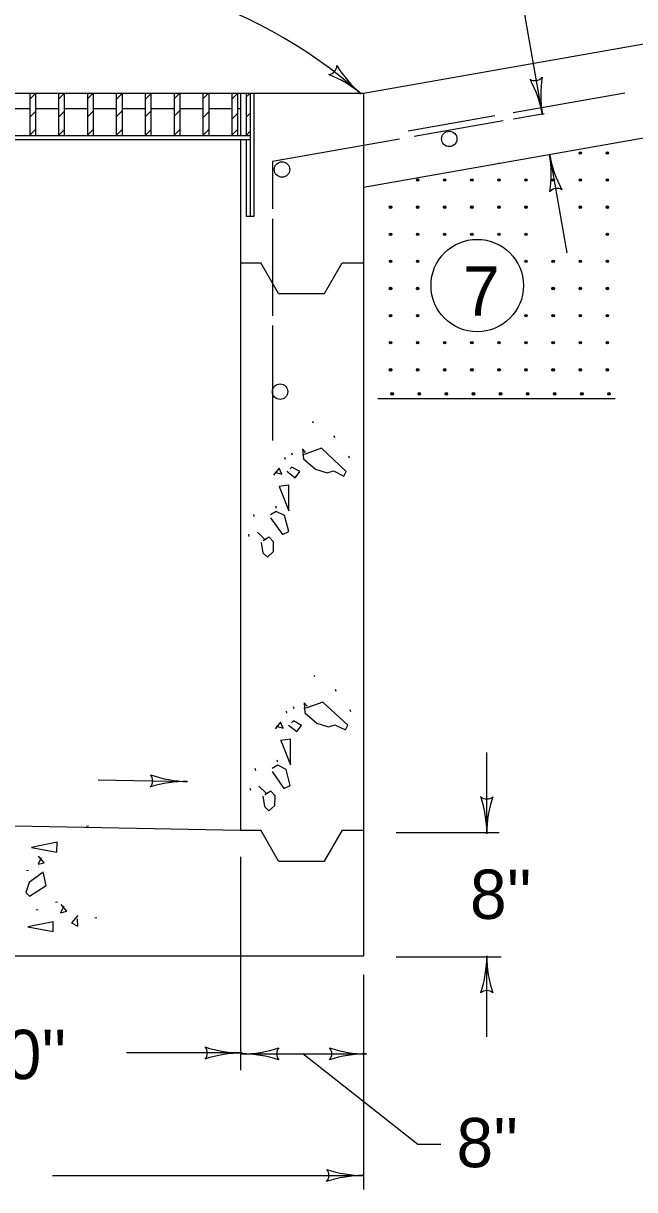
# Model space of a CAD drawing. Extents: x 997.6 to 1037, y 998.9 to 1022.8.
# Drawn here: x 1022.467 to 1024.949, y 1007.554 to 1012.286 of the extents above; entities that cross this region are included whole.
import ezdxf

# ---------------------------------------------------------------- set-up
doc = ezdxf.new("R2010")
doc.units = 0
for name, color, linetype in [('Level 1', 7, 'Continuous'), ('Level 2', 7, 'Continuous'), ('Level 4', 7, 'Continuous')]:
    doc.layers.add(name, color=color, linetype=linetype)

msp = doc.modelspace()

# ---------------------------------------------------------------- linework, layer by layer
at = {"layer": 'Level 1'}
for p, q in [((1024.5745, 1011.9153), (1024.4696, 1012.5095)), ((1023.8485, 1012.0023), (1025.3257, 1012.2627)), ((1022.037, 1012.0023), (1023.8485, 1012.0023)), ((1022.4931, 1012.0023), (1022.4931, 1011.8304)), ((1022.4933, 1011.9785), (1022.5163, 1012.0015)), ((1022.5165, 1012.0023), (1022.5165, 1011.8304)), ((1022.6097, 1011.9788), (1022.6327, 1012.0018)), ((1022.6103, 1012.0023), (1022.6103, 1011.8304)), ((1022.6337, 1012.0023), (1022.6337, 1011.8304)), ((1022.7268, 1011.9788), (1022.7498, 1012.0018)), ((1022.7275, 1012.0023), (1022.7275, 1011.8304)), ((1022.7509, 1012.0023), (1022.7509, 1011.8304)), ((1022.8447, 1012.0023), (1022.8447, 1011.8304)), ((1022.8453, 1011.9785), (1022.8683, 1012.0015)), ((1022.8681, 1012.0023), (1022.8681, 1011.8304)), ((1022.9618, 1012.0023), (1022.9618, 1011.8304)), ((1022.9618, 1011.9771), (1022.9848, 1012.0001)), ((1022.9853, 1012.0023), (1022.9853, 1011.8304)), ((1023.0788, 1011.978), (1023.1018, 1012.001)), ((1023.079, 1012.0023), (1023.079, 1011.8304)), ((1023.1025, 1012.0023), (1023.1025, 1011.8304)), ((1023.1944, 1011.978), (1023.2174, 1012.001)), ((1023.1963, 1012.0023), (1023.1963, 1011.8304)), ((1023.2197, 1012.0023), (1023.2197, 1011.8304)), ((1023.3118, 1011.9771), (1023.3348, 1012.0001)), ((1023.3134, 1012.0023), (1023.3134, 1011.8304)), ((1023.3368, 1012.0023), (1023.3368, 1011.8304)), ((1023.3485, 1012.0023), (1023.3485, 1011.8303)), ((1023.3708, 1011.9854), (1023.3852, 1011.9998)), ((1023.3719, 1012.0023), (1023.3719, 1011.8304)), ((1023.3875, 1012.0023), (1023.3875, 1011.8304)), ((1023.4032, 1012.0023), (1023.4032, 1011.5023)), ((1023.8485, 1012.0023), (1023.8485, 1008.5023)), ((1022.3987, 1011.9398), (1022.4928, 1011.9398)), ((1022.4936, 1011.9053), (1022.5166, 1011.9283)), ((1022.516, 1011.9398), (1022.6098, 1011.9398)), ((1022.6101, 1011.9053), (1022.6331, 1011.9283)), ((1022.6334, 1011.9398), (1022.7273, 1011.9398)), ((1022.7279, 1011.9067), (1022.7509, 1011.9297)), ((1022.7508, 1011.9398), (1022.8438, 1011.9398)), ((1022.8453, 1011.9084), (1022.8683, 1011.9314)), ((1022.8676, 1011.9398), (1022.9614, 1011.9398)), ((1022.9618, 1011.9069), (1022.9848, 1011.9299)), ((1022.9853, 1011.9398), (1023.0788, 1011.9398)), ((1023.0793, 1011.9093), (1023.1023, 1011.9323)), ((1023.1023, 1011.9398), (1023.1963, 1011.9398)), ((1023.1963, 1011.9028), (1023.2193, 1011.9258)), ((1023.2198, 1011.9398), (1023.3133, 1011.9398)), ((1023.3133, 1011.8968), (1023.3363, 1011.9198)), ((1023.3365, 1011.9398), (1023.3485, 1011.9398)), ((1023.3721, 1011.9056), (1023.3865, 1011.92)), ((1022.4936, 1011.8318), (1022.5166, 1011.8548)), ((1022.6108, 1011.832), (1022.6338, 1011.855)), ((1022.7279, 1011.832), (1022.7509, 1011.855)), ((1022.8458, 1011.832), (1022.8688, 1011.855)), ((1022.9632, 1011.8326), (1022.9862, 1011.8556)), ((1023.0793, 1011.8322), (1023.1023, 1011.8552)), ((1023.1963, 1011.8313), (1023.2193, 1011.8543)), ((1023.3128, 1011.8308), (1023.3358, 1011.8538)), ((1024.9468, 1011.8151), (1025.328, 1011.8823)), ((1022.1096, 1011.8148), (1023.3878, 1011.8148)), ((1022.2469, 1011.8304), (1023.3875, 1011.8304)), ((1023.3485, 1011.8139), (1023.3485, 1009.0118)), ((1023.3719, 1011.8148), (1023.3719, 1011.5023)), ((1023.3728, 1011.8323), (1023.3872, 1011.8468)), ((1023.3875, 1011.8301), (1023.3875, 1011.8148)), ((1023.3875, 1011.8148), (1023.3875, 1011.5023)), ((1023.8485, 1011.6214), (1024.9468, 1011.8151)), ((1024.3977, 1011.7183), (1024.3973, 1011.7203)), ((1024.6028, 1011.7544), (1024.6733, 1011.3543)), ((1023.4032, 1011.5023), (1023.3719, 1011.5023)), ((1023.3489, 1011.3147), (1023.4312, 1011.3147)), ((1023.5033, 1011.1897), (1023.4312, 1011.3147)), ((1023.6896, 1011.1897), (1023.7618, 1011.3147)), ((1023.7618, 1011.3147), (1023.8478, 1011.3147)), ((1023.5033, 1011.1897), (1023.6896, 1011.1897)), ((1024.87, 1010.7627), (1023.9063, 1010.7627)), ((1024.3485, 1008.9982), (1024.3485, 1009.327)), ((1022.7709, 1009.2164), (1023.1333, 1009.2095)), ((1021.0985, 1009.0551), (1023.3485, 1009.0118)), ((1023.3492, 1009.0121), (1023.4314, 1009.0121)), ((1023.5035, 1008.8871), (1023.4314, 1009.0121)), ((1023.6898, 1008.8871), (1023.7621, 1009.0121)), ((1023.7621, 1009.0121), (1023.848, 1009.0121)), ((1023.9811, 1009.0023), (1024.3986, 1009.0023)), ((1023.3485, 1008.9043), (1023.3485, 1008.0392)), ((1023.5035, 1008.8871), (1023.6898, 1008.8871)), ((1020.5985, 1008.5023), (1023.8485, 1008.5023)), ((1023.9811, 1008.4987), (1024.407, 1008.4987)), ((1024.3485, 1008.1734), (1024.3485, 1008.5023)), ((1023.8485, 1008.4257), (1023.8485, 1007.5537)), ((1023.3552, 1008.1082), (1022.8866, 1008.1082)), ((1023.3488, 1008.1047), (1023.8478, 1008.1047)), ((1023.6017, 1008.1066), (1024.0683, 1007.7388)), ((1024.0683, 1007.7388), (1024.1617, 1007.7388)), ((1022.5853, 1007.6112), (1023.8485, 1007.6112))]:
    msp.add_line(p, q, dxfattribs=at)
for points in [[(1023.6438, 1010.6698), (1023.6405, 1010.6638)], [(1023.7272, 1010.6139), (1023.7297, 1010.6058)], [(1023.5274, 1010.5256), (1023.5299, 1010.5173)], [(1023.5561, 1010.5439), (1023.5586, 1010.5357)], [(1023.6005, 1010.5593), (1023.6043, 1010.5188), (1023.653, 1010.4765), (1023.7, 1010.462), (1023.7257, 1010.4698), (1023.7683, 1010.4491), (1023.7779, 1010.4682), (1023.6769, 1010.5619), (1023.6117, 1010.5385), (1023.6004, 1010.5354)], [(1023.6127, 1010.5452), (1023.6018, 1010.5584)], [(1023.7869, 1010.5315), (1023.7894, 1010.5233)], [(1023.4877, 1010.4648), (1023.5162, 1010.4568), (1023.5055, 1010.4808), (1023.4833, 1010.4532)], [(1023.5373, 1010.469), (1023.5713, 1010.4425), (1023.5896, 1010.4674), (1023.5572, 1010.4856), (1023.5498, 1010.4778)], [(1023.5062, 1010.4063), (1023.5452, 1010.308), (1023.5453, 1010.4121), (1023.5052, 1010.4061)], [(1023.4009, 1010.2933), (1023.4034, 1010.285)], [(1023.4711, 1010.2801), (1023.5188, 1010.2116), (1023.5449, 1010.2238), (1023.528, 1010.289), (1023.4937, 1010.3058), (1023.4711, 1010.292)], [(1023.4905, 1010.3277), (1023.4931, 1010.3194)], [(1023.3806, 1010.2126), (1023.3832, 1010.2043)], [(1023.4463, 1010.193), (1023.4173, 1010.2215)], [(1023.4333, 1010.1799), (1023.4398, 1010.1378), (1023.458, 1010.1203), (1023.4822, 1010.143), (1023.4828, 1010.1821), (1023.4654, 1010.2008), (1023.441, 1010.1856)], [(1023.6498, 1009.6398), (1023.6466, 1009.6338)], [(1023.7333, 1009.5838), (1023.7358, 1009.5757)], [(1023.6066, 1009.5292), (1023.6104, 1009.4887), (1023.6591, 1009.4464), (1023.7061, 1009.4319), (1023.7318, 1009.4397), (1023.7744, 1009.419), (1023.784, 1009.4381), (1023.683, 1009.5318), (1023.6178, 1009.5084), (1023.6065, 1009.5053)], [(1023.5335, 1009.4955), (1023.536, 1009.4873)], [(1023.5622, 1009.5138), (1023.5647, 1009.5056)], [(1023.6188, 1009.5151), (1023.6078, 1009.5283)], [(1023.793, 1009.5014), (1023.7955, 1009.4932)], [(1023.4938, 1009.4347), (1023.5223, 1009.4267), (1023.5116, 1009.4508), (1023.4894, 1009.4231)], [(1023.5433, 1009.4389), (1023.5773, 1009.4124), (1023.5957, 1009.4373), (1023.5633, 1009.4555), (1023.5559, 1009.4477)], [(1023.5123, 1009.3762), (1023.5513, 1009.2779), (1023.5514, 1009.382), (1023.5113, 1009.376)], [(1023.4966, 1009.2976), (1023.4992, 1009.2893)], [(1023.407, 1009.2632), (1023.4095, 1009.2549)], [(1023.4772, 1009.25), (1023.5249, 1009.1815), (1023.551, 1009.1937), (1023.5341, 1009.2589), (1023.4998, 1009.2757), (1023.4772, 1009.2619)], [(1023.3867, 1009.1825), (1023.3893, 1009.1743)], [(1023.4523, 1009.1629), (1023.4234, 1009.1914)], [(1023.4394, 1009.1498), (1023.4458, 1009.1077), (1023.4641, 1009.0902), (1023.4883, 1009.1129), (1023.4888, 1009.152), (1023.4715, 1009.1707), (1023.4471, 1009.1555)], [(1022.7315, 1009.0288), (1022.7229, 1009.0277)], [(1022.6046, 1008.963), (1022.5011, 1008.9417), (1022.6035, 1008.9235), (1022.6046, 1008.9641)], [(1022.5398, 1008.9003), (1022.5269, 1008.8737), (1022.5525, 1008.8801), (1022.5291, 1008.9068)], [(1022.5441, 1008.8394), (1022.4908, 1008.7999), (1022.4779, 1008.7594), (1022.4928, 1008.7445), (1022.5601, 1008.7872), (1022.5483, 1008.8426)], [(1022.488, 1008.8481), (1022.4795, 1008.847)], [(1022.5273, 1008.6884), (1022.5188, 1008.6873)], [(1022.6058, 1008.7198), (1022.5973, 1008.7188)], [(1022.6313, 1008.704), (1022.6185, 1008.6773), (1022.6442, 1008.6838), (1022.6207, 1008.7104)], [(1022.5888, 1008.641), (1022.4854, 1008.6197), (1022.5878, 1008.6015), (1022.5888, 1008.642)], [(1022.6881, 1008.6655), (1022.6625, 1008.6357), (1022.6881, 1008.6228), (1022.687, 1008.6527)], [(1022.7655, 1008.657), (1022.757, 1008.6559)]]:
    msp.add_lwpolyline(points, dxfattribs=at)
msp.add_circle((1024.3096, 1011.2218), 0.1875, dxfattribs=at)
for centre, radius, start, end in [((1022.5059, 1010.4867), 2.0158, 48.6351, 98.7248), ((1023.7022, 1012.1149), 0.0375, 278.462, 0.5787), ((1024.1413, 1012.357), 0.4687, 211.0346, 229.6813), ((1023.5348, 1011.6421), 0.4687, 49.6874, 68.3562), ((1024.5435, 1012.0908), 0.0375, 238.7898, 320.9065), ((1024.1129, 1011.8337), 0.4687, 10.0152, 28.684), ((1025.0361, 1011.9968), 0.4687, 171.3624, 190.0091), ((1023.5348, 1011.6421), 0.4687, 49.6752, 49.6874), ((1024.1129, 1011.8337), 0.4687, 10.003, 10.0152), ((1025.0645, 1011.8357), 0.4687, 189.9745, 189.9867), ((1025.0645, 1011.8357), 0.4687, 189.9745, 189.9867), ((1025.0645, 1011.8357), 0.4687, 189.9867, 208.6555), ((1024.1412, 1011.6731), 0.4687, 351.3339, 9.9806), ((1025.0645, 1011.8357), 0.4687, 189.9867, 208.6555), ((1024.1412, 1011.6731), 0.4687, 351.3339, 9.9806), ((1024.6337, 1011.5789), 0.0375, 58.7613, 140.878), ((1024.6337, 1011.5789), 0.0375, 58.7613, 140.878), ((1022.955, 1009.213), 0.0375, 317.6772, 39.7939), ((1023.1243, 1008.7408), 0.4687, 88.9026, 107.5714), ((1023.1422, 1009.6782), 0.4687, 250.2498, 268.8965), ((1023.1243, 1008.7408), 0.4687, 88.8904, 88.9026), ((1024.3486, 1009.1764), 0.0375, 228.7746, 310.8913), ((1023.8798, 1008.9982), 0.4688, 0, 18.6688), ((1024.3486, 1009.1764), 0.0375, 228.7746, 310.8913), ((1023.8798, 1008.9982), 0.4688, 0, 18.6688), ((1024.8172, 1008.9982), 0.4688, 161.3472, 179.9939), ((1024.8172, 1008.9982), 0.4688, 161.3472, 179.9939), ((1023.8798, 1008.9982), 0.4688, 359.9878, 0), ((1023.8798, 1008.9982), 0.4688, 359.9878, 0), ((1023.8798, 1008.5023), 0.4688, 341.3472, 359.9939), ((1024.8172, 1008.5023), 0.4688, 179.9878, 180), ((1024.8172, 1008.5023), 0.4688, 180, 198.6688), ((1024.3484, 1008.324), 0.0375, 48.7746, 130.8913), ((1023.1769, 1008.1082), 0.0375, 318.7746, 40.8913), ((1023.3552, 1008.5769), 0.4688, 251.3472, 269.9939), ((1023.3545, 1008.5734), 0.4688, 270, 288.6688), ((1023.5328, 1008.1046), 0.0375, 138.7746, 220.8913), ((1023.6819, 1008.1046), 0.0375, 319.1087, 41.2254), ((1023.8602, 1008.5734), 0.4688, 251.3312, 270), ((1023.3552, 1007.6394), 0.4688, 90, 108.6688), ((1023.3545, 1008.5734), 0.4688, 269.9878, 270), ((1023.3545, 1007.6359), 0.4688, 71.3472, 89.9939), ((1023.3552, 1007.6394), 0.4688, 89.9878, 90), ((1023.8602, 1007.6359), 0.4688, 90.0061, 108.6528), ((1023.8602, 1008.5734), 0.4688, 270, 270.0122), ((1023.6703, 1007.6112), 0.0375, 318.7746, 40.8913), ((1023.8485, 1007.1424), 0.4688, 90, 108.6688), ((1023.8485, 1008.0799), 0.4688, 251.3472, 269.9939), ((1023.8485, 1007.1424), 0.4688, 89.9878, 90)]:
    msp.add_arc(centre, radius, start, end, dxfattribs=at)
at = {"layer": 'Level 2'}
for p, q in [((1024.9092, 1012.0032), (1024.4549, 1011.9231)), ((1024.3816, 1011.9102), (1024.0297, 1011.8481)), ((1024.5818, 1011.9192), (1024.4563, 1011.8971)), ((1024.4147, 1011.8898), (1024.054, 1011.8262)), ((1023.9938, 1011.8156), (1023.479, 1011.7248)), ((1023.479, 1011.7248), (1023.479, 1011.5327)), ((1023.479, 1011.493), (1023.479, 1011.0992)), ((1023.479, 1011.0595), (1023.479, 1010.5929))]:
    msp.add_line(p, q, dxfattribs=at)
for centre in [(1024.196, 1011.8169), (1023.5173, 1011.6928), (1023.5094, 1010.7913)]:
    msp.add_circle(centre, 0.0313, dxfattribs=at)
at = {"layer": 'Level 4'}
for centre, radius in [((1024.7278, 1011.76), 0.005), ((1024.7278, 1011.76), 0.0025), ((1024.8378, 1011.76), 0.005), ((1024.8378, 1011.76), 0.0025), ((1024.0678, 1011.65), 0.005), ((1024.0678, 1011.65), 0.0025), ((1024.1778, 1011.65), 0.005), ((1024.1778, 1011.65), 0.0025), ((1024.2878, 1011.65), 0.005), ((1024.2878, 1011.65), 0.0025), ((1024.3978, 1011.65), 0.005), ((1024.3978, 1011.65), 0.0025), ((1024.5078, 1011.65), 0.005), ((1024.5078, 1011.65), 0.0025), ((1024.6178, 1011.65), 0.005), ((1024.6178, 1011.65), 0.0025), ((1024.7278, 1011.65), 0.005), ((1024.7278, 1011.65), 0.0025), ((1024.8378, 1011.65), 0.005), ((1024.8378, 1011.65), 0.0025), ((1023.9578, 1011.54), 0.005), ((1023.9578, 1011.54), 0.0025), ((1024.0678, 1011.54), 0.005), ((1024.0678, 1011.54), 0.0025), ((1024.1778, 1011.54), 0.005), ((1024.1778, 1011.54), 0.0025), ((1024.2878, 1011.54), 0.005), ((1024.2878, 1011.54), 0.0025), ((1024.3978, 1011.54), 0.005), ((1024.3978, 1011.54), 0.0025), ((1024.5078, 1011.54), 0.005), ((1024.5078, 1011.54), 0.0025), ((1024.7278, 1011.54), 0.005), ((1024.7278, 1011.54), 0.0025), ((1024.8378, 1011.54), 0.005), ((1024.8378, 1011.54), 0.0025), ((1023.9578, 1011.43), 0.005), ((1023.9578, 1011.43), 0.0025), ((1024.0678, 1011.43), 0.005), ((1024.0678, 1011.43), 0.0025), ((1024.1778, 1011.43), 0.005), ((1024.1778, 1011.43), 0.0025), ((1024.2878, 1011.43), 0.005), ((1024.2878, 1011.43), 0.0025), ((1024.3978, 1011.43), 0.005), ((1024.3978, 1011.43), 0.0025), ((1024.5078, 1011.43), 0.005), ((1024.5078, 1011.43), 0.0025), ((1024.8378, 1011.43), 0.005), ((1024.8378, 1011.43), 0.0025), ((1023.9578, 1011.32), 0.005), ((1023.9578, 1011.32), 0.0025), ((1024.0678, 1011.32), 0.005), ((1024.0678, 1011.32), 0.0025), ((1024.5078, 1011.32), 0.005), ((1024.5078, 1011.32), 0.0025), ((1024.6178, 1011.32), 0.005), ((1024.6178, 1011.32), 0.0025), ((1024.7278, 1011.32), 0.005), ((1024.7278, 1011.32), 0.0025), ((1024.8378, 1011.32), 0.005), ((1024.8378, 1011.32), 0.0025), ((1023.9578, 1011.21), 0.005), ((1023.9578, 1011.21), 0.0025), ((1024.0678, 1011.21), 0.005), ((1024.0678, 1011.21), 0.0025), ((1024.6178, 1011.21), 0.005), ((1024.6178, 1011.21), 0.0025), ((1024.7278, 1011.21), 0.005), ((1024.7278, 1011.21), 0.0025), ((1024.8378, 1011.21), 0.005), ((1024.8378, 1011.21), 0.0025), ((1023.9578, 1011.1), 0.005), ((1023.9578, 1011.1), 0.0025), ((1024.0678, 1011.1), 0.005), ((1024.0678, 1011.1), 0.0025), ((1024.5078, 1011.1), 0.005), ((1024.5078, 1011.1), 0.0025), ((1024.6178, 1011.1), 0.005), ((1024.6178, 1011.1), 0.0025), ((1024.7278, 1011.1), 0.005), ((1024.7278, 1011.1), 0.0025), ((1024.8378, 1011.1), 0.005), ((1024.8378, 1011.1), 0.0025), ((1023.9578, 1010.99), 0.005), ((1023.9578, 1010.99), 0.0025), ((1024.0678, 1010.99), 0.005), ((1024.0678, 1010.99), 0.0025), ((1024.1778, 1010.99), 0.005), ((1024.1778, 1010.99), 0.0025), ((1024.2878, 1010.99), 0.005), ((1024.2878, 1010.99), 0.0025), ((1024.3978, 1010.99), 0.005), ((1024.3978, 1010.99), 0.0025), ((1024.5078, 1010.99), 0.005), ((1024.5078, 1010.99), 0.0025), ((1024.6178, 1010.99), 0.005), ((1024.6178, 1010.99), 0.0025), ((1024.7278, 1010.99), 0.005), ((1024.7278, 1010.99), 0.0025), ((1024.8378, 1010.99), 0.005), ((1024.8378, 1010.99), 0.0025), ((1023.9578, 1010.88), 0.005), ((1023.9578, 1010.88), 0.0025), ((1024.0678, 1010.88), 0.005), ((1024.0678, 1010.88), 0.0025), ((1024.1778, 1010.88), 0.005), ((1024.1778, 1010.88), 0.0025), ((1024.2878, 1010.88), 0.005), ((1024.2878, 1010.88), 0.0025), ((1024.3978, 1010.88), 0.005), ((1024.3978, 1010.88), 0.0025), ((1024.5078, 1010.88), 0.005), ((1024.5078, 1010.88), 0.0025), ((1024.6178, 1010.88), 0.005), ((1024.6178, 1010.88), 0.0025), ((1024.7278, 1010.88), 0.005), ((1024.7278, 1010.88), 0.0025), ((1024.8378, 1010.88), 0.005), ((1024.8378, 1010.88), 0.0025), ((1023.9643, 1010.7828), 0.005), ((1023.9643, 1010.7828), 0.0025), ((1024.0743, 1010.7828), 0.005), ((1024.0743, 1010.7828), 0.0025), ((1024.1843, 1010.7828), 0.005), ((1024.1843, 1010.7828), 0.0025), ((1024.2943, 1010.7828), 0.005), ((1024.2943, 1010.7828), 0.0025), ((1024.4043, 1010.7828), 0.005), ((1024.4043, 1010.7828), 0.0025), ((1024.5143, 1010.7828), 0.005), ((1024.5143, 1010.7828), 0.0025), ((1024.6243, 1010.7828), 0.005), ((1024.6243, 1010.7828), 0.0025), ((1024.7343, 1010.7828), 0.005), ((1024.7343, 1010.7828), 0.0025), ((1024.8443, 1010.7828), 0.005), ((1024.8443, 1010.7828), 0.0025)]:
    msp.add_circle(centre, radius, dxfattribs=at)

# ---------------------------------------------------------------- texts
at = {"layer": 'Level 1'}
for s, p in [('7', (1024.2523, 1011.0999)), ("8''", (1024.2801, 1008.6523)), ("3'-0''", (1022.1028, 1008.0022)), ("8''", (1024.2255, 1007.6448))]:
    msp.add_text(s, height=0.2, dxfattribs=at).set_placement(p)

doc.saveas('drawing.dxf')
